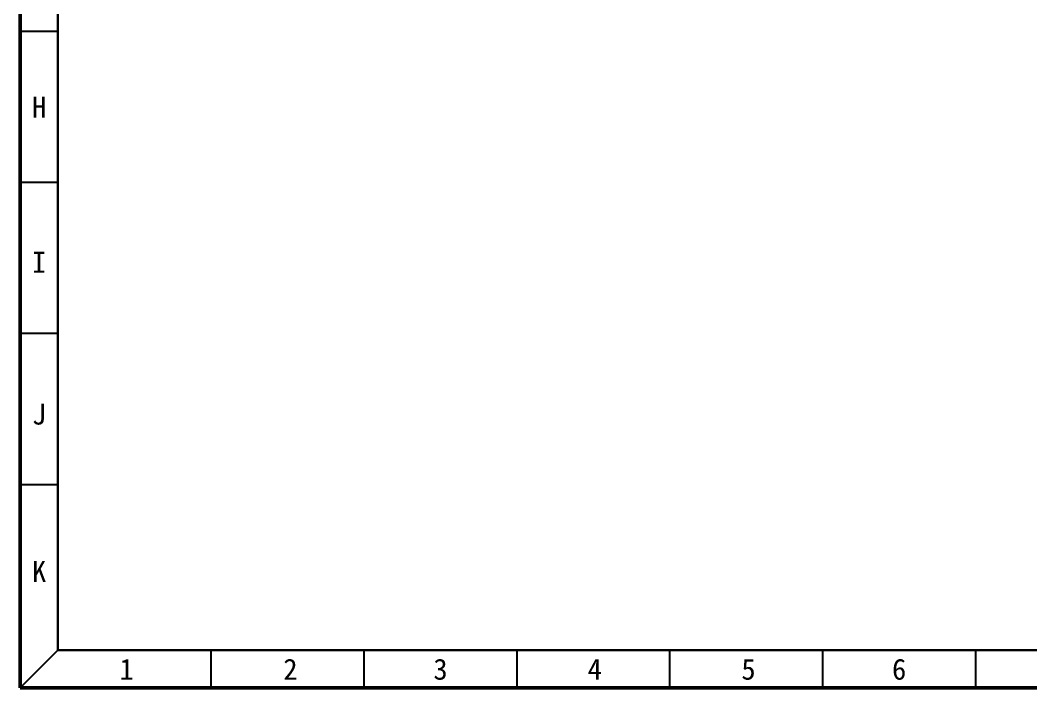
# Model space of a CAD drawing. Extents: x 2439 to 2860, y 496 to 788.
# Drawn here: x 2439.5 to 2608.1, y 495.9 to 607.3 of the extents above; entities that cross this region are included whole.
import ezdxf

# ---------------------------------------------------------------- set-up
doc = ezdxf.new("R2010")
doc.units = 0
doc.header["$LTSCALE"] = 15
doc.header["$MEASUREMENT"] = 0
doc.layers.get('0').update_dxf_attribs({"linetype": 'CONTINUOUS'})
doc.styles.add('样式 3 3.5', font='', dxfattribs={"height": 3.5})
doc.styles.get('样式 3 3.5').set_extended_font_data('FangSong_GB2312')

msp = doc.modelspace()

# ---------------------------------------------------------------- linework, layer by layer
at = {"color": 0, "lineweight": 50}
for p, q in [((2439.49, 495.91), (2439.49, 788.23)), ((2860.33, 495.91), (2439.49, 495.91))]:
    msp.add_line(p, q, dxfattribs=at)
at = {"color": 0, "lineweight": 30}
for p, q in [((2445.79, 502.21), (2445.79, 781.93)), ((2854.03, 502.21), (2445.79, 502.21))]:
    msp.add_line(p, q, dxfattribs=at)
at = {"color": 0}
for p, q in [((2445.79, 605.39), (2439.49, 605.39)), ((2445.79, 580.19), (2439.49, 580.19)), ((2445.79, 554.99), (2439.49, 554.99)), ((2445.79, 529.79), (2439.49, 529.79)), ((2445.79, 502.21), (2439.49, 495.91)), ((2471.31, 502.21), (2471.31, 495.91)), ((2471.31, 502.21), (2471.31, 495.91)), ((2496.82, 502.21), (2496.82, 495.91)), ((2522.34, 502.21), (2522.34, 495.91)), ((2547.85, 502.21), (2547.85, 495.91)), ((2573.37, 502.21), (2573.37, 495.91)), ((2598.88, 502.21), (2598.88, 495.91))]:
    msp.add_line(p, q, dxfattribs=at)

# ---------------------------------------------------------------- texts
at = {"color": 0, "style": '样式 3 3.5'}
for s, p in [('H', (2441.45, 591.03)), ('I', (2441.45, 565.14)), ('J', (2441.45, 539.82)), ('K', (2441.45, 513.57)), ('1', (2456.05, 497.26)), ('2', (2483.39, 497.26)), ('3', (2508.43, 497.26)), ('4', (2534.17, 497.26)), ('5', (2559.82, 497.26)), ('6', (2584.96, 497.26))]:
    msp.add_text(s, height=3.5, dxfattribs=at).set_placement(p)

doc.saveas('drawing.dxf')
